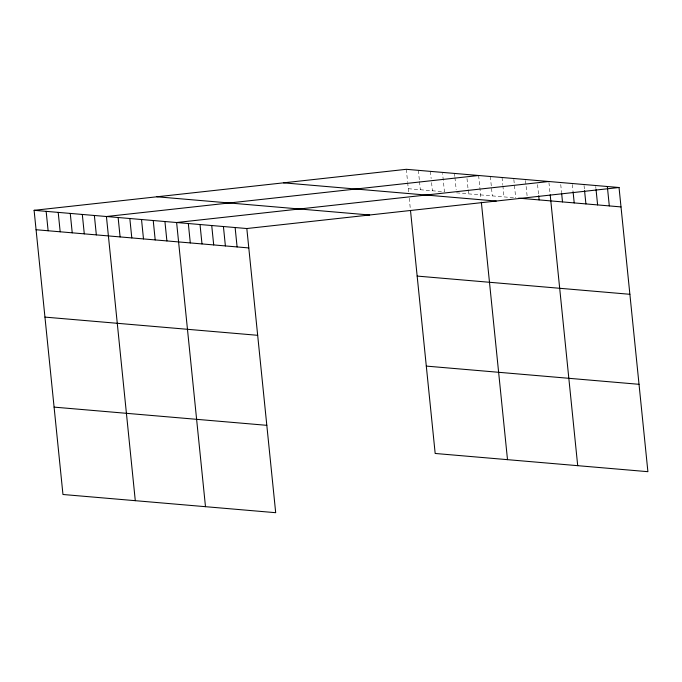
<?xml version="1.0" encoding="UTF-8"?>
<svg xmlns="http://www.w3.org/2000/svg" width="682" height="682" viewBox="0 0 682 682"><rect width="100%" height="100%" fill="white"/><g stroke="black" fill="none" stroke-linecap="round" stroke-linejoin="round"><path stroke-width="0.51" stroke-dasharray="3.41 2.56" d="M408.288 188.709L444.451 191.804L442.584 173.416M456.505 192.835L513.759 197.737M595.736 186.527L595.949 188.573M584.039 185.53L584.457 189.613M572.343 184.524L572.965 190.653M560.74 184.549L561.576 192.716M548.942 182.52L550.084 193.756M537.552 184.583L538.592 194.805M525.541 180.517L527.101 195.845M513.844 179.519L515.711 197.908M502.037 177.499L502.762 184.643M502.864 185.666L504.007 196.902M490.341 176.493L492.31 195.905M478.636 175.496L481.04 199.11M466.999 178.548L468.04 188.761M468.142 189.784L468.56 193.867M454.527 173.433L454.843 176.493M454.945 177.516L456.19 189.775M430.419 171.37L431.152 178.514M431.561 182.606L432.397 190.772M418.364 170.338L419.404 180.551M419.507 181.574L420.342 189.741M406.31 169.306L407.555 181.557M407.666 182.58L408.603 191.872M409.251 198.189L410.317 208.709"/><path stroke-width="1.02" d="M34.1 210.32L246.824 228.53L275.69 512.693L62.966 494.493L34.1 210.32L406.31 169.306L619.034 187.507L647.9 471.68L435.176 453.47L410.53 210.815M478.636 175.496L106.426 216.509L135.292 500.682M548.839 181.497L176.621 222.52L205.487 506.692M246.824 228.53L619.034 187.507M518.635 198.155L621.004 206.919M283.482 182.836L496.206 201.045M156.928 196.783L369.653 214.992M36.069 229.732L248.794 247.933M417.162 276.082L629.878 294.292M44.944 317.104L257.668 335.305M426.301 366.098L639.025 384.307M54.091 407.12L266.815 425.329M607.338 186.51L609.307 205.913M596.051 189.596L597.611 204.915M584.559 190.636L585.906 203.909M573.068 191.676L574.21 202.912M561.678 193.739L562.505 201.915M550.186 194.779L577.705 465.67M538.695 195.819L539.112 199.911M481.356 202.273L507.502 459.659M235.12 227.524L237.097 246.935M223.423 226.526L225.392 245.938M211.727 225.52L213.696 244.932M200.022 224.523L201.991 243.934M188.326 223.525L190.295 242.928M164.925 221.522L166.894 240.925M153.228 220.516L155.198 239.928M141.524 219.519L143.493 238.922M129.827 218.513L131.797 237.924M118.122 217.515L120.1 236.918M94.372 215.478L96.341 234.889M82.317 214.446L84.287 233.858M70.263 213.415L72.232 232.826M58.209 212.383L60.178 231.795M46.154 211.352L48.124 230.763"/></g></svg>
